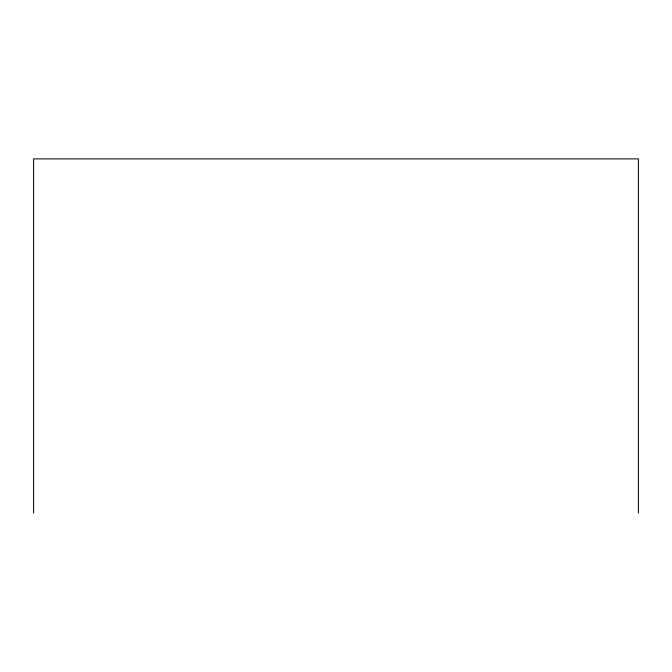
<?xml version="1.0" encoding="UTF-8"?>
<svg xmlns="http://www.w3.org/2000/svg" width="672" height="672" viewBox="0 0 672 672"><rect width="100%" height="100%" fill="white"/><g stroke="black" fill="none" stroke-linecap="round" stroke-linejoin="round"><path stroke-width="1.01" d="M638.4 513.114L638.4 158.886L33.6 158.886L33.6 513.114"/></g></svg>
